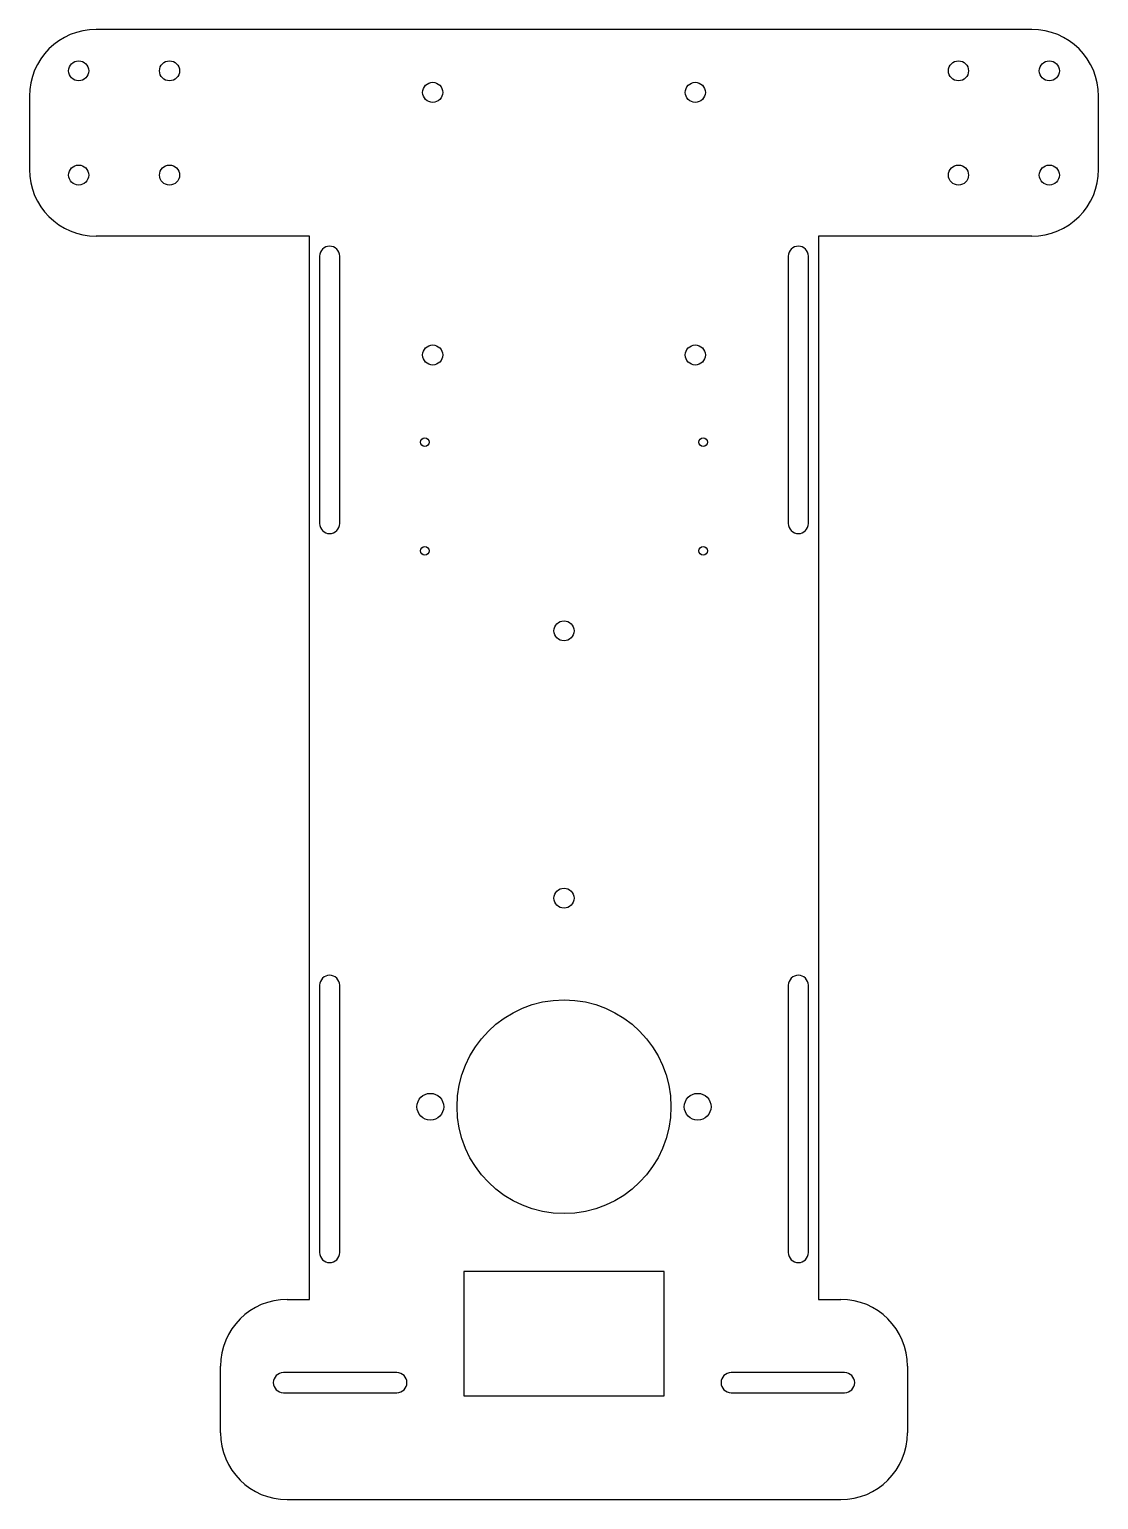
# Model space of a CAD drawing. Header units: millimetres. Extents: x -80 to 80, y -110 to 110.
import ezdxf

# ---------------------------------------------------------------- set-up
doc = ezdxf.new("R2010")
doc.units = ezdxf.units.MM

msp = doc.modelspace()

# ---------------------------------------------------------------- linework, layer by layer
at = {"color": 7, "linetype": 'Continuous', "lineweight": 25}
for p, q in [((70, 110), (-70, 110)), ((-80, 100), (-80, 89.06)), ((80, 89.06), (80, 100)), ((-38.07, 79.06), (-70, 79.06)), ((-38.07, -80.04), (-38.07, 79.06)), ((70, 79.06), (38.07, 79.06)), ((38.07, 79.06), (38.07, -80.04)), ((-36.57, 76.06), (-36.57, 36.06)), ((-33.57, 36.06), (-33.57, 76.06)), ((33.57, 76.06), (33.57, 36.06)), ((36.57, 36.06), (36.57, 76.06)), ((-36.57, -33.04), (-36.57, -73.04)), ((-33.57, -73.04), (-33.57, -33.04)), ((33.57, -33.04), (33.57, -73.04)), ((36.57, -73.04), (36.57, -33.04)), ((15, -75.88), (-15, -75.88)), ((-15, -75.88), (-15, -94.49)), ((15, -94.49), (15, -75.88)), ((-41.41, -80.04), (-38.07, -80.04)), ((38.07, -80.04), (41.41, -80.04)), ((-51.41, -100), (-51.41, -90.04)), ((51.41, -90.04), (51.41, -100)), ((-25, -91), (-42, -91)), ((42, -91), (25, -91)), ((-42, -94), (-25, -94)), ((-15, -94.49), (15, -94.49)), ((25, -94), (42, -94)), ((-41.41, -110), (41.41, -110))]:
    msp.add_line(p, q, dxfattribs=at)
for centre, radius in [((-72.63, 103.8), 1.5), ((-59.03, 103.8), 1.5), ((59.03, 103.8), 1.5), ((72.63, 103.8), 1.5), ((-19.65, 100.58), 1.5), ((19.65, 100.58), 1.5), ((-72.63, 88.2), 1.5), ((-59.03, 88.2), 1.5), ((59.03, 88.2), 1.5), ((72.63, 88.2), 1.5), ((-19.65, 61.28), 1.5), ((19.65, 61.28), 1.5), ((-20.83, 48.24), 0.635), ((20.83, 48.24), 0.635), ((-20.83, 31.98), 0.635), ((20.83, 31.98), 0.635), ((0, 20), 1.5), ((0, -20), 1.5), ((0, -51.21), 16), ((-20, -51.21), 2), ((20, -51.21), 2)]:
    msp.add_circle(centre, radius, dxfattribs=at)
for centre, radius, start, end in [((70, 100), 10, 0, 90), ((-70, 100), 10, 90, 180), ((-70, 89.06), 10, 180, 270), ((70, 89.06), 10, 270, 0), ((-35.07, 76.06), 1.5, 0, 180), ((35.07, 76.06), 1.5, 0, 180), ((-35.07, 36.06), 1.5, 180, 0), ((35.07, 36.06), 1.5, 180, 0), ((-35.07, -33.04), 1.5, 0, 180), ((35.07, -33.04), 1.5, 0, 180), ((-35.07, -73.04), 1.5, 180, 0), ((35.07, -73.04), 1.5, 180, 0), ((-41.41, -90.04), 10, 90, 180), ((41.41, -90.04), 10, 0, 90), ((-42, -92.5), 1.5, 90, 270), ((-25, -92.5), 1.5, 270, 90), ((25, -92.5), 1.5, 90, 270), ((42, -92.5), 1.5, 270, 90), ((-41.41, -100), 10, 180, 270), ((41.41, -100), 10, 270, 0)]:
    msp.add_arc(centre, radius, start, end, dxfattribs=at)

doc.saveas('drawing.dxf')
